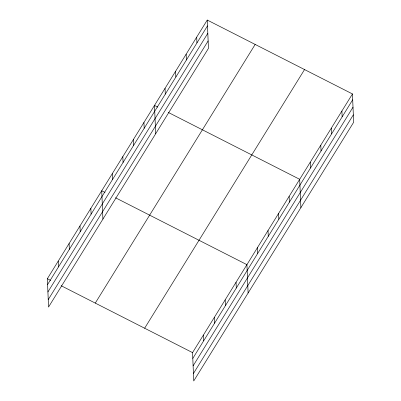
<?xml version="1.0" encoding="UTF-8"?>
<svg xmlns="http://www.w3.org/2000/svg" width="401" height="401" viewBox="0 0 401 401"><rect width="100%" height="100%" fill="white"/><g stroke="black" fill="none" stroke-linecap="round" stroke-linejoin="round"><path stroke-width="0.6" d="M207.257 20.05L208.445 48.386L48.546 307.051L47.358 278.71L207.257 20.05L352.454 93.949L353.642 122.29L193.743 380.95L192.555 352.614L352.454 93.949M47.604 284.52L207.502 25.859M47.914 291.953L207.813 33.293M48.235 299.612L208.134 40.952M95.273 303.101L255.171 44.436M144.641 328.224L304.539 69.563M192.796 358.419L352.7 99.759M193.112 365.857L353.01 107.192M193.432 373.516L353.331 114.851M157.793 107.092L154.49 105.408L155.678 133.744M168.26 112.415L299.687 179.307L300.875 207.648M105.027 192.45L101.724 190.766L102.912 219.106M115.493 197.773L246.921 264.665L248.109 293.006M47.358 278.71L50.661 280.394M61.127 285.718L192.555 352.614M341.903 111.022L342.143 116.831M331.346 128.094L331.592 133.904M320.795 145.167L321.036 150.971M310.239 162.24L310.484 168.044M289.136 196.38L289.377 202.189M278.58 213.452L278.825 219.262M268.028 230.525L268.269 236.334M257.472 247.597L257.718 253.402M236.049 282.259L236.289 288.063M225.172 299.848L225.417 305.652M214.299 317.437L214.545 323.241M196.706 37.123L196.946 42.927M203.427 335.025L203.673 340.83M186.149 54.195L186.395 60M175.598 71.263L175.844 77.072M165.047 88.335L165.287 94.145M143.939 122.48L144.18 128.29M133.383 139.553L133.628 145.357M122.831 156.626L123.072 162.43M112.28 173.693L112.521 179.503M90.852 208.355L91.092 214.164M79.979 225.943L80.22 231.753M69.102 243.532L69.348 249.342M58.23 261.121L58.476 266.931"/></g></svg>
